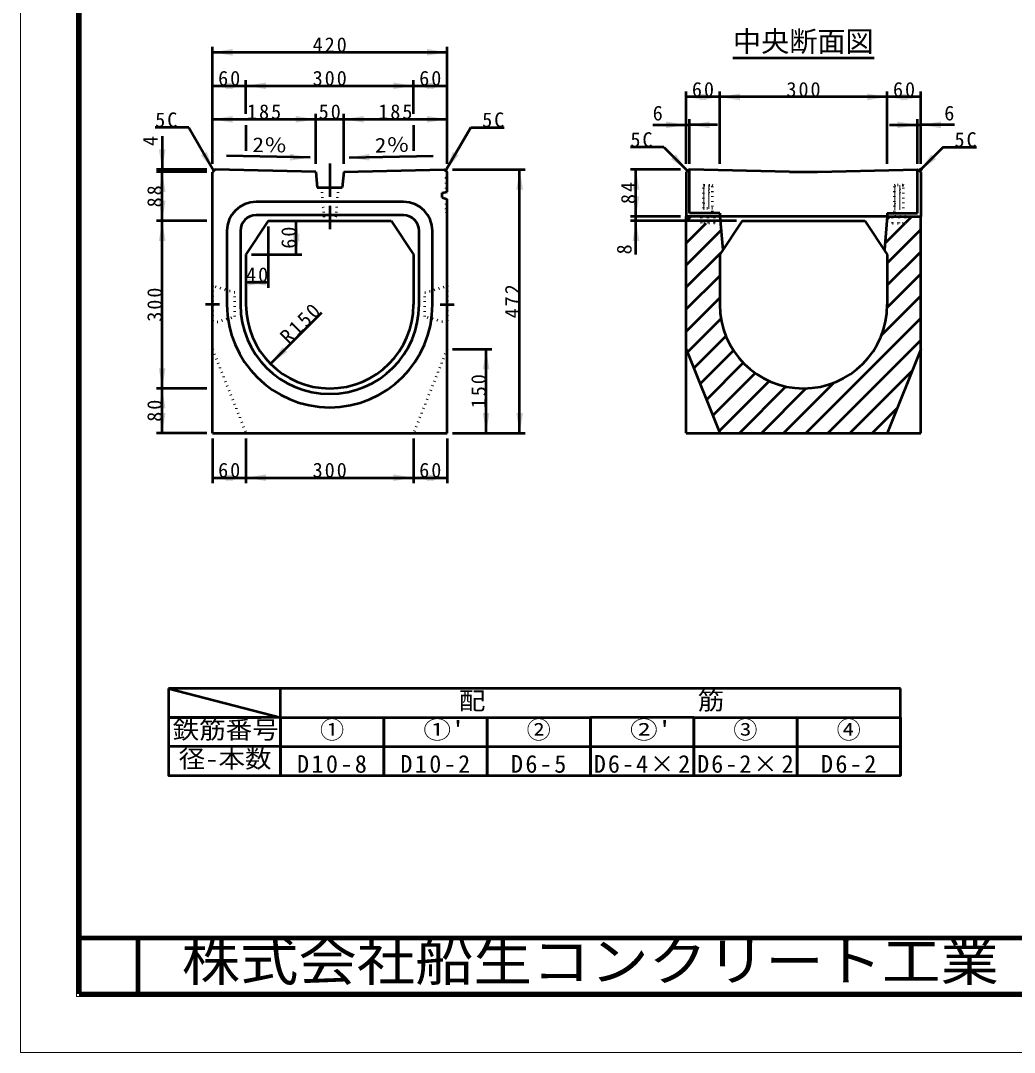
# Model space of a CAD drawing. Units: millimetres, scale not verified. Extents: x -2102 to 2102, y -1485 to 1485.
# Drawn here: x -2102 to -323, y -1485 to 363 of the extents above; entities that cross this region are included whole.
import ezdxf
from ezdxf.enums import TextEntityAlignment as Align

# ---------------------------------------------------------------- set-up
doc = ezdxf.new("R2010")
doc.units = ezdxf.units.MM
doc.header["$LTSCALE"] = 5
doc.header["$PDMODE"] = 32
doc.header["$PDSIZE"] = 2.5
doc.linetypes.add('DOTTED', pattern=[1.75, 0.25, -1.5])
doc.linetypes.add('LONG_DASHED_DOTTED', pattern=[15.25, 12, -1.5, 0.25, -1.5])
doc.layers.add('0-0_V-nasSTD', color=7, linetype='Continuous', lineweight=35)
doc.layers.add('0-1_0', color=7, linetype='Continuous', lineweight=50)
doc.styles.add('ＭＳ ゴシック', font='')
doc.styles.get('ＭＳ ゴシック').set_extended_font_data('MS Gothic')

msp = doc.modelspace()

# ---------------------------------------------------------------- linework, layer by layer
at = {"layer": '0-0_V-nasSTD', "lineweight": 100}
for p, q in [((-1997.5, 1380), (-1997.5, -1380)), ((-1892.5, -1280), (-1892.5, -1380)), ((-1997.5, -1380), (1997.5, -1380))]:
    msp.add_line(p, q, dxfattribs=at)
at = {"layer": '0-0_V-nasSTD', "lineweight": 50}
for p, q in [((-1699.102, 175.981), (-1699.102, 129.981)), ((-1399.102, 175.981), (-1399.102, 129.981)), ((-1837.5, -833), (-1637.5, -885)), ((-1452.5, -833), (-1637.5, -833)), ((-1267.5, -833), (-1452.5, -833)), ((-1082.5, -833), (-1267.5, -833)), ((-897.5, -833), (-1082.5, -833)), ((-712.5, -833), (-897.5, -833)), ((-527.5, -833), (-712.5, -833)), ((-527.5, -885), (-527.5, -833)), ((-1837.5, -885), (-1837.5, -937)), ((-1637.5, -885), (-1452.5, -885)), ((-1452.5, -885), (-1267.5, -885)), ((-1267.5, -885), (-1082.5, -885)), ((-897.5, -885), (-712.5, -885)), ((-712.5, -937), (-712.5, -885)), ((-712.5, -885), (-527.5, -885)), ((-712.5, -989), (-712.5, -937))]:
    msp.add_line(p, q, dxfattribs=at)
at = {"layer": '0-0_V-nasSTD', "linetype": 'DOTTED', "lineweight": 50}
for p, q in [((-878.906, 68.38), (-879.906, 67.38)), ((-879.906, 18.38), (-879.906, 67.38)), ((-879.906, 66.66), (-863.906, 66.101)), ((-879.906, 64.66), (-863.906, 64.101)), ((-879.906, 62.66), (-863.906, 62.101)), ((-879.906, 60.66), (-863.906, 60.101)), ((-879.906, 58.66), (-863.906, 58.101)), ((-879.906, 56.66), (-863.906, 56.101)), ((-878.906, 68.38), (-864.906, 68.38)), ((-864.906, 68.38), (-863.906, 67.38)), ((-863.906, 12.38), (-863.906, 67.38)), ((-536.906, 68.38), (-537.906, 67.38)), ((-537.906, 12.38), (-537.906, 67.38)), ((-537.906, 66.66), (-521.906, 66.101)), ((-537.906, 64.66), (-521.906, 64.101)), ((-537.906, 62.66), (-521.906, 62.101)), ((-537.906, 60.66), (-521.906, 60.101)), ((-537.906, 58.66), (-521.906, 58.101)), ((-537.906, 56.66), (-521.906, 56.101)), ((-522.906, 68.38), (-536.906, 68.38)), ((-522.906, 68.38), (-521.906, 67.38)), ((-521.906, 18.38), (-521.906, 67.38)), ((-879.906, 54.66), (-863.906, 54.101)), ((-879.906, 52.66), (-863.906, 52.101)), ((-879.906, 50.66), (-863.906, 50.101)), ((-879.906, 48.66), (-863.906, 48.101)), ((-879.906, 46.66), (-863.906, 46.101)), ((-879.906, 44.66), (-863.906, 44.101)), ((-879.906, 42.66), (-863.906, 42.101)), ((-879.906, 40.66), (-863.906, 40.101)), ((-879.906, 38.66), (-863.906, 38.101)), ((-537.906, 54.66), (-521.906, 54.101)), ((-537.906, 52.66), (-521.906, 52.101)), ((-537.906, 50.66), (-521.906, 50.101)), ((-537.906, 48.66), (-521.906, 48.101)), ((-537.906, 46.66), (-521.906, 46.101)), ((-537.906, 44.66), (-521.906, 44.101)), ((-537.906, 42.66), (-521.906, 42.101)), ((-537.906, 40.66), (-521.906, 40.101)), ((-537.906, 38.66), (-521.906, 38.101)), ((-879.906, 36.66), (-863.906, 36.101)), ((-879.906, 34.66), (-863.906, 34.101)), ((-879.906, 32.66), (-863.906, 32.101)), ((-879.906, 30.66), (-863.906, 30.101)), ((-879.906, 28.66), (-863.906, 28.101)), ((-879.906, 26.66), (-871.906, 26.38)), ((-863.906, 26.38), (-879.906, 26.38)), ((-537.906, 36.66), (-521.906, 36.101)), ((-537.906, 34.66), (-521.906, 34.101)), ((-537.906, 32.66), (-521.906, 32.101)), ((-537.906, 30.66), (-521.906, 30.101)), ((-537.906, 28.66), (-521.906, 28.101)), ((-537.906, 26.66), (-529.906, 26.38)), ((-537.906, 26.38), (-521.906, 26.38)), ((-860.406, 0.38), (-883.406, 0.38)), ((-879.906, 18.38), (-879.906, 12.38)), ((-871.906, 0.38), (-871.906, 12.38)), ((-863.906, 18.38), (-863.906, 12.38)), ((-860.406, 0.38), (-860.406, 12.38)), ((-541.406, 0.38), (-541.406, 12.38)), ((-541.406, 0.38), (-518.406, 0.38)), ((-537.906, 18.38), (-537.906, 12.38)), ((-529.906, 0.38), (-529.906, 12.38)), ((-521.906, 18.38), (-521.906, 12.38))]:
    msp.add_line(p, q, dxfattribs=at)
at = {"layer": '0-0_V-nasSTD', "lineweight": 18}
for points in [[(-2102.5, -1485), (-2102.5, 1485), (2102.5, 1485), (2102.5, -1485)], [(-2002.5, -1385), (-2002.5, 1385), (2002.5, 1385), (2002.5, -1385)]]:
    msp.add_lwpolyline(points, close=True, dxfattribs=at)
at = {"layer": '0-0_V-nasSTD', "linetype": 'DOTTED', "lineweight": 50}
for points in [[(-883.406, 0.38), (-883.406, 12.38), (-860.406, 12.38)], [(-518.406, 0.38), (-518.406, 12.38), (-541.406, 12.38)]]:
    msp.add_lwpolyline(points, dxfattribs=at)
at = {"layer": '0-0_V-nasSTD', "lineweight": 50}
for points in [[(-1837.5, -833), (-1837.5, -885), (-1672.5, -885)], [(-1637.5, -885), (-1637.5, -833), (-1837.5, -833)], [(-1637.5, -937), (-1637.5, -885), (-1837.5, -885)], [(-1637.5, -885), (-1637.5, -937), (-1452.5, -937), (-1452.5, -885), (-1452.5, -937), (-1267.5, -937), (-1267.5, -885), (-1267.5, -937), (-1082.5, -937), (-1082.5, -885), (-1082.5, -937)], [(-1082.5, -937), (-897.5, -937), (-897.5, -885), (-1082.5, -885)], [(-897.5, -937), (-897.5, -885), (-897.5, -937)], [(-897.5, -937), (-712.5, -937), (-712.5, -885)], [(-712.5, -937), (-712.5, -885), (-712.5, -937)], [(-712.5, -937), (-527.5, -937), (-527.5, -885)], [(-712.5, -989), (-527.5, -989), (-527.5, -937), (-527.5, -885), (-527.5, -937)], [(-1637.5, -937), (-1637.5, -989), (-1452.5, -989), (-1452.5, -937), (-1452.5, -989), (-1267.5, -989), (-1267.5, -937), (-1267.5, -989), (-1082.5, -989), (-1082.5, -937), (-1082.5, -989)], [(-1082.5, -989), (-897.5, -989), (-897.5, -937)], [(-897.5, -989), (-897.5, -937), (-897.5, -989)], [(-897.5, -989), (-712.5, -989), (-712.5, -937)], [(-712.5, -989), (-712.5, -937), (-712.5, -989)], [(-527.5, -989), (-527.5, -937), (-527.5, -989)]]:
    msp.add_lwpolyline(points, dxfattribs=at)
msp.add_lwpolyline([(-1837.5, -937), (-1837.5, -989), (-1637.5, -989), (-1637.5, -937)], close=True, dxfattribs=at)
at = {"layer": '0-0_V-nasSTD'}
for points in [[(-1759.102, 306.38), (-1723.102, 300.38), (-1723.102, 312.38)], [(-1375.102, 300.38), (-1375.102, 312.38), (-1339.102, 306.38)], [(-1759.102, 246.38), (-1723.102, 240.38), (-1723.102, 252.38)], [(-1735.102, 240.38), (-1735.102, 252.38), (-1699.102, 246.38)], [(-1699.102, 246.38), (-1663.102, 240.38), (-1663.102, 252.38)], [(-1435.102, 240.38), (-1435.102, 252.38), (-1399.102, 246.38)], [(-1399.102, 246.38), (-1363.102, 240.38), (-1363.102, 252.38)], [(-1375.102, 240.38), (-1375.102, 252.38), (-1339.102, 246.38)], [(-910.906, 226.38), (-874.906, 220.38), (-874.906, 232.38)], [(-886.906, 220.38), (-886.906, 232.38), (-850.906, 226.38)], [(-850.906, 226.38), (-814.906, 220.38), (-814.906, 232.38)], [(-586.906, 220.38), (-586.906, 232.38), (-550.906, 226.38)], [(-550.906, 226.38), (-514.906, 220.38), (-514.906, 232.38)], [(-526.906, 220.38), (-526.906, 232.38), (-490.906, 226.38)], [(-1759.102, 186.38), (-1723.102, 180.38), (-1723.102, 192.38)], [(-1610.102, 180.38), (-1610.102, 192.38), (-1574.102, 186.38)], [(-1524.102, 186.38), (-1488.102, 180.38), (-1488.102, 192.38)], [(-1375.102, 180.38), (-1375.102, 192.38), (-1339.102, 186.38)], [(-946.906, 170.38), (-946.906, 182.38), (-910.906, 176.38)], [(-904.906, 176.38), (-868.906, 170.38), (-868.906, 182.38)], [(-532.906, 170.38), (-532.906, 182.38), (-496.906, 176.38)], [(-490.906, 176.38), (-454.906, 170.38), (-454.906, 182.38)], [(-1855.102, 132.38), (-1849.102, 96.38), (-1843.102, 132.38)], [(-1779.799, 122.057), (-1769.406, 128.057), (-1756.602, 93.88)], [(-1620.252, 112.479), (-1619.993, 124.476), (-1584.131, 117.7)], [(-1514.074, 117.7), (-1478.212, 124.476), (-1477.953, 112.479)], [(-1341.602, 93.88), (-1328.799, 128.057), (-1318.406, 122.057)], [(-938.104, 115.094), (-929.619, 123.579), (-908.406, 93.88)], [(-493.406, 93.88), (-472.193, 123.579), (-463.707, 115.094)], [(-1215.102, 60.38), (-1209.102, 96.38), (-1203.102, 60.38)], [(-1006.906, 60.38), (-1000.906, 96.38), (-994.906, 60.38)], [(-1855.102, 56.38), (-1849.102, 92.38), (-1843.102, 56.38)], [(-1855.102, 40.38), (-1849.102, 4.38), (-1843.102, 40.38)], [(-1006.906, 48.38), (-1000.906, 12.38), (-994.906, 48.38)], [(-1855.102, -31.62), (-1849.102, 4.38), (-1843.102, -31.62)], [(-1615.102, -31.62), (-1609.102, 4.38), (-1603.102, -31.62)], [(-1006.906, -31.62), (-1000.906, 4.38), (-994.906, -31.62)], [(-1615.102, -19.62), (-1609.102, -55.62), (-1603.102, -19.62)], [(-1699.102, -105.62), (-1663.102, -111.62), (-1663.102, -99.62)], [(-1695.102, -111.62), (-1695.102, -99.62), (-1659.102, -105.62)], [(-1655.168, -251.686), (-1633.955, -221.987), (-1625.47, -230.472)], [(-1275.102, -261.62), (-1269.102, -225.62), (-1263.102, -261.62)], [(-1855.102, -259.62), (-1849.102, -295.62), (-1843.102, -259.62)], [(-1855.102, -331.62), (-1849.102, -295.62), (-1843.102, -331.62)], [(-1855.102, -339.62), (-1849.102, -375.62), (-1843.102, -339.62)], [(-1275.102, -339.62), (-1269.102, -375.62), (-1263.102, -339.62)], [(-1215.102, -339.62), (-1209.102, -375.62), (-1203.102, -339.62)], [(-1759.102, -455.62), (-1723.102, -461.62), (-1723.102, -449.62)], [(-1735.102, -461.62), (-1735.102, -449.62), (-1699.102, -455.62)], [(-1699.102, -455.62), (-1663.102, -461.62), (-1663.102, -449.62)], [(-1435.102, -461.62), (-1435.102, -449.62), (-1399.102, -455.62)], [(-1399.102, -455.62), (-1363.102, -461.62), (-1363.102, -449.62)], [(-1375.102, -461.62), (-1375.102, -449.62), (-1339.102, -455.62)]]:
    msp.add_solid(points, dxfattribs=at)
at = {"layer": '0-1_0'}
for p, q in [((-1759.102, 106.38), (-1759.102, 316.38)), ((-1339.102, 106.38), (-1339.102, 316.38)), ((-1759.102, 306.38), (-1339.102, 306.38)), ((-827.309, 296.38), (-574.503, 296.38)), ((-1699.102, 196.38), (-1699.102, 256.38)), ((-1399.102, 196.38), (-1399.102, 256.38)), ((-910.906, 106.38), (-910.906, 236.38)), ((-850.906, 226.38), (-910.906, 226.38)), ((-850.906, 106.38), (-850.906, 236.38)), ((-550.906, 106.38), (-550.906, 236.38)), ((-490.906, 106.38), (-490.906, 236.38)), ((-1759.102, 186.38), (-1574.102, 186.38)), ((-1574.102, 106.38), (-1574.102, 196.38)), ((-1574.102, 186.38), (-1524.102, 186.38)), ((-1524.102, 106.38), (-1524.102, 196.38)), ((-1524.102, 186.38), (-1339.102, 186.38)), ((-904.906, 106.38), (-904.906, 186.38)), ((-496.906, 106.38), (-496.906, 186.38)), ((-1801.602, 171.823), (-1861.602, 171.823)), ((-1801.602, 171.823), (-1756.602, 93.88)), ((-1296.602, 171.823), (-1341.602, 93.88)), ((-1296.602, 171.823), (-1236.602, 171.823)), ((-970.906, 176.38), (-910.906, 176.38)), ((-910.906, 176.38), (-904.906, 176.38)), ((-854.906, 176.38), (-904.906, 176.38)), ((-546.906, 176.38), (-496.906, 176.38)), ((-496.906, 176.38), (-490.906, 176.38)), ((-430.906, 176.38), (-490.906, 176.38)), ((-1849.102, 156.38), (-1849.102, 96.38)), ((-950.832, 136.307), (-1010.832, 136.307)), ((-950.832, 136.307), (-908.406, 93.88)), ((-450.979, 136.307), (-493.406, 93.88)), ((-450.979, 136.307), (-390.979, 136.307)), ((-1584.131, 117.7), (-1734.096, 120.942)), ((-1514.074, 117.7), (-1364.109, 120.942)), ((-1769.102, 96.38), (-1859.102, 96.38)), ((-1849.102, 92.38), (-1849.102, 96.38)), ((-1329.102, 96.38), (-1199.102, 96.38)), ((-1209.102, -375.62), (-1209.102, 96.38)), ((-920.906, 96.38), (-1010.906, 96.38)), ((-1000.906, 12.38), (-1000.906, 96.38)), ((-905.906, 96.38), (-910.906, 91.38)), ((-905.906, 96.38), (-904.906, 96.38)), ((-904.906, 18.38), (-904.906, 96.38)), ((-725.906, 92.38), (-904.906, 96.38)), ((-675.906, 92.38), (-496.906, 96.38)), ((-496.906, 18.38), (-496.906, 96.38)), ((-496.906, 96.38), (-495.906, 96.38)), ((-495.906, 96.38), (-490.906, 91.38)), ((-1769.102, 92.38), (-1859.102, 92.38)), ((-1849.102, 4.38), (-1849.102, 92.38)), ((-1759.102, -375.62), (-1759.102, 91.38)), ((-1574.102, 92.38), (-1571.602, 64.38)), ((-1524.102, 92.38), (-1526.602, 64.38)), ((-1339.102, 56.395), (-1339.102, 91.38)), ((-910.906, 91.38), (-910.906, 12.38)), ((-725.906, 92.38), (-675.906, 92.38)), ((-490.906, 91.38), (-490.906, 12.38)), ((-1571.602, 64.38), (-1526.602, 64.38)), ((-1348.102, 54.38), (-1339.102, 56.395)), ((-1417.102, 38.38), (-1681.102, 38.38)), ((-1348.102, 46.38), (-1348.102, 54.38)), ((-1348.102, 46.38), (-1339.102, 43.022)), ((-1339.102, -375.62), (-1339.102, 43.022)), ((-1769.102, 4.38), (-1859.102, 4.38)), ((-1659.102, 4.38), (-1699.102, -55.62)), ((-1417.102, 14.38), (-1681.102, 14.38)), ((-1659.102, 4.38), (-1439.102, 4.38)), ((-1609.102, -55.62), (-1609.102, 4.38)), ((-1439.102, 4.38), (-1399.102, -55.62)), ((-920.906, 12.38), (-1010.906, 12.38)), ((-820.906, 4.38), (-1010.906, 4.38)), ((-1000.906, 4.38), (-1000.906, 12.38)), ((-1000.906, -55.62), (-1000.906, 4.38)), ((-910.906, -375.62), (-910.906, 12.38)), ((-910.906, 4.36), (-902.886, 12.38)), ((-910.906, -35.238), (-875.288, 0.38)), ((-850.906, 18.38), (-904.906, 18.38)), ((-850.906, 12.38), (-845.647, -47.731)), ((-550.906, 12.38), (-850.906, 12.38)), ((-810.906, 4.38), (-850.906, -55.62)), ((-810.906, 4.38), (-590.906, 4.38)), ((-590.906, 4.38), (-550.906, -55.62)), ((-550.906, 12.38), (-556.165, -47.731)), ((-555.124, -35.838), (-518.906, 0.38)), ((-551.328, 7.556), (-546.504, 12.38)), ((-550.906, 18.38), (-496.906, 18.38)), ((-518.406, 0.88), (-506.906, 12.38)), ((-490.906, -375.62), (-490.906, 12.38)), ((-1733.102, -13.62), (-1733.102, -145.62)), ((-1709.102, -13.62), (-1709.102, -145.62)), ((-1659.102, -5.62), (-1659.102, -115.62)), ((-1389.102, -145.62), (-1389.102, -13.62)), ((-1365.102, -145.62), (-1365.102, -13.62)), ((-910.906, -74.836), (-848.716, -12.646)), ((-550.906, -71.218), (-490.906, -11.218)), ((-910.906, -114.434), (-848.534, -52.062)), ((-550.906, -110.816), (-490.906, -50.816)), ((-1699.102, -55.62), (-1699.102, -145.62)), ((-1689.102, -55.62), (-1599.102, -55.62)), ((-1399.102, -55.62), (-1399.102, -145.62)), ((-850.906, -55.62), (-850.906, -145.62)), ((-550.906, -55.62), (-550.906, -145.62)), ((-550.985, -150.493), (-490.906, -90.413)), ((-1699.102, -105.62), (-1659.102, -105.62)), ((-910.906, -154.032), (-850.906, -94.032)), ((-910.906, -193.63), (-850.906, -133.63)), ((-561.249, -200.354), (-490.906, -130.011)), ((-1655.168, -251.686), (-1563.245, -159.762)), ((-908.732, -231.054), (-848.733, -171.055)), ((-696.916, -375.62), (-490.906, -169.609)), ((-897.418, -259.338), (-839.957, -201.877)), ((-657.318, -375.62), (-490.906, -209.207)), ((-1329.102, -225.62), (-1259.102, -225.62)), ((-1269.102, -375.62), (-1269.102, -225.62)), ((-910.906, -225.62), (-850.906, -375.62)), ((-886.105, -287.622), (-826.347, -227.865)), ((-490.906, -225.62), (-550.906, -375.62)), ((-874.791, -315.907), (-808.755, -249.871)), ((-863.477, -344.191), (-787.433, -268.147)), ((-617.72, -375.62), (-506.363, -264.263)), ((-1769.102, -295.62), (-1859.102, -295.62)), ((-852.163, -372.475), (-762.209, -282.521)), ((-815.71, -375.62), (-732.372, -292.282)), ((-776.112, -375.62), (-696.033, -295.54)), ((-736.514, -375.62), (-646.171, -285.277)), ((-578.122, -375.62), (-532.762, -330.259)), ((-1769.102, -375.62), (-1859.102, -375.62)), ((-1759.102, -375.62), (-1339.102, -375.62)), ((-1759.102, -385.62), (-1759.102, -465.62)), ((-1699.102, -385.62), (-1699.102, -465.62)), ((-1399.102, -385.62), (-1399.102, -465.62)), ((-1339.102, -385.62), (-1339.102, -465.62)), ((-1329.102, -375.62), (-1199.102, -375.62)), ((-910.906, -375.62), (-490.906, -375.62))]:
    msp.add_line(p, q, dxfattribs=at)
at = {"layer": '0-1_0', "linetype": 'LONG_DASHED_DOTTED'}
for p, q in [((-1549.102, 107.38), (-1549.102, -10.62)), ((-1746.602, -145.62), (-1771.602, -145.62)), ((-1351.602, -145.62), (-1326.602, -145.62))]:
    msp.add_line(p, q, dxfattribs=at)
at = {"layer": '0-1_0', "linetype": 'DOTTED'}
for p, q in [((-1341.402, 81.38), (-1339.102, 83.68)), ((-1341.402, 81.38), (-1341.402, 55.88)), ((-1564.102, 64.38), (-1559.102, 4.38)), ((-1534.102, 64.38), (-1539.102, 4.38)), ((-1759.102, -225.62), (-1699.102, -375.62)), ((-1339.102, -225.62), (-1399.102, -375.62))]:
    msp.add_line(p, q, dxfattribs=at)
at = {"layer": '0-1_0', "lineweight": 100}
msp.add_line((-1997.5, -1280), (1997.5, -1280), dxfattribs=at)
at = {"layer": '0-1_0'}
for points in [[(-1759.102, 246.38), (-1699.102, 246.38), (-1399.102, 246.38), (-1339.102, 246.38)], [(-490.906, 226.38), (-550.906, 226.38), (-850.906, 226.38)], [(-1574.102, 92.38), (-1754.102, 96.38), (-1759.102, 91.38)], [(-1524.102, 92.38), (-1344.102, 96.38), (-1339.102, 91.38)], [(-1849.102, -375.62), (-1849.102, -295.62), (-1849.102, 4.38)], [(-850.906, 18.38), (-850.906, 12.38), (-910.906, 12.38)], [(-550.906, 18.38), (-550.906, 12.38), (-490.906, 12.38)], [(-1759.102, -455.62), (-1699.102, -455.62), (-1399.102, -455.62), (-1339.102, -455.62)]]:
    msp.add_lwpolyline(points, dxfattribs=at)
at = {"layer": '0-1_0', "linetype": 'DOTTED'}
msp.add_lwpolyline([(-1341.402, 43.88), (-1341.402, 21.38), (-1339.102, 19.08)], dxfattribs=at)
for points in [[(-1719.102, -124.12), (-1759.102, -112.12), (-1759.102, -179.12), (-1719.102, -167.12)], [(-1379.102, -124.12), (-1339.102, -112.12), (-1339.102, -179.12), (-1379.102, -167.12)]]:
    msp.add_lwpolyline(points, close=True, dxfattribs=at)
at = {"layer": '0-1_0'}
for centre, radius, start, end in [((-1681.102, -13.62), 52, 90, 180), ((-1417.102, -13.62), 52, 0, 90), ((-1681.102, -13.62), 28, 90, 180), ((-1417.102, -13.62), 28, 0, 90), ((-1549.102, -145.62), 184, 180, 270), ((-1549.102, -145.62), 160, 180, 270), ((-1549.102, -145.62), 150, 180, 270), ((-1549.102, -145.62), 150, 270, 0), ((-1549.102, -145.62), 184, 270, 0), ((-1549.102, -145.62), 160, 270, 0), ((-700.906, -145.62), 150, 180, 270), ((-700.906, -145.62), 150, 270, 0)]:
    msp.add_arc(centre, radius, start, end, dxfattribs=at)
msp.add_point((-490.906, 96.38), dxfattribs=at)

# ---------------------------------------------------------------- texts
at = {"layer": '0-0_V-nasSTD', "style": 'ＭＳ ゴシック'}
for s, height, p in [('中央断面図', 36.95, (-827.309, 296.38)), ('6', 26.39, (-970.906, 176.38)), ('6', 26.39, (-448.906, 176.38)), ('①', 31.67, (-1566.6, -932.6)), ('②', 31.67, (-1196.6, -932.6)), ('③', 31.67, (-826.6, -932.6)), ('④', 31.67, (-641.6, -932.6))]:
    msp.add_text(s, height=height, dxfattribs=at).set_placement(p, align=Align.BOTTOM_LEFT)
for s, p in [('4', (-1849.102, 138.38)), ('8', (-1000.906, -55.62))]:
    msp.add_text(s, height=26.39, rotation=90, dxfattribs=at).set_placement(p, align=Align.BOTTOM_LEFT)
at = {"layer": '0-0_V-nasSTD', "style": 'ＭＳ ゴシック', "width": 1.15}
for rotation, p in [(358.761, (-1687.907, 119.943)), (1.239, (-1467.885, 118.698))]:
    msp.add_text('2％', height=26.39, rotation=rotation, dxfattribs=at).set_placement(p, align=Align.BOTTOM_LEFT)
at = {"layer": '0-0_V-nasSTD', "style": 'ＭＳ ゴシック'}
for s, height, width, p in [('配\u3000\u3000\u3000\u3000\u3000\u3000\u3000\u3000筋', 31.67, 1.1, (-1317.943, -880.6)), ('鉄筋番号', 31.67, 1.1, (-1830.38, -932.6)), ("①'", 31.67, 1.15, (-1381.6, -932.6)), ("②'", 31.67, 1.15, (-1011.6, -932.6)), ('径-本数', 31.67, 1.1, (-1819.58, -984.6)), ('株式会社船生コンクリート工業', 69.65, 1.1, (-1814.221, -1377.45))]:
    msp.add_text(s, height=height, dxfattribs=dict(at, width=width)).set_placement(p, align=Align.BOTTOM_LEFT)
at = {"layer": '0-0_V-nasSTD', "attachment_point": 7, "style": 'ＭＳ ゴシック'}
for s, insert, char_height in [('\\T1.2;420', (-1579.702, 306.38), 26.39), ('\\T1.2;60', (-1748.902, 246.38), 26.39), ('\\T1.2;300', (-1579.702, 246.38), 26.39), ('\\T1.2;60', (-1388.902, 246.38), 26.39), ('\\T1.2;60', (-900.706, 226.38), 26.39), ('\\T1.2;300', (-731.506, 226.38), 26.39), ('\\T1.2;60', (-540.706, 226.38), 26.39), ('\\T1.2;185', (-1697.202, 186.38), 26.39), ('\\T1.2;50', (-1568.902, 186.38), 26.39), ('\\T1.2;185', (-1462.202, 186.38), 26.39), ('\\T1.2;5C', (-1861.602, 171.823), 26.39), ('\\T1.2;5C', (-1276.202, 171.823), 26.39), ('\\T1.2;5C', (-1010.832, 136.307), 26.39), ('\\T1.2;5C', (-430.579, 136.307), 26.39), ('\\T1.2;40', (-1698.902, -105.62), 26.39), ('\\T1.2;60', (-1748.902, -455.62), 26.39), ('\\T1.2;300', (-1579.702, -455.62), 26.39), ('\\T1.2;60', (-1388.902, -455.62), 26.39), ('\\T1.2;D10-8', (-1607.64, -984.6), 31.67), ('\\T1.2;D10-2', (-1422.64, -984.6), 31.67), ('\\T1.2;D6-5', (-1224.68, -984.6), 31.67), ('\\T1.17;D6-4×2', (-1076.4, -984.6), 31.67), ('\\T1.17;D6-2×2', (-891.4, -984.6), 31.67), ('\\T1.2;D6-2', (-669.68, -984.6), 31.67)]:
    msp.add_mtext(s, dxfattribs=dict(at, insert=insert, char_height=char_height))
at = {"layer": '0-0_V-nasSTD', "char_height": 26.39, "attachment_point": 7, "style": 'ＭＳ ゴシック'}
for s, insert, rotation in [('\\T1.2;88', (-1849.102, 28.58), 90), ('\\T1.2;84', (-1000.906, 34.58), 90), ('\\T1.2;60', (-1609.102, -45.42), 90), ('\\T1.2;300', (-1849.102, -176.22), 90), ('\\T1.2;472', (-1209.102, -170.22), 90), ('\\T1.2;R150', (-1621.793, -218.31), 45), ('\\T1.2;150', (-1269.102, -331.22), 90), ('\\T1.2;80', (-1849.102, -355.42), 90)]:
    msp.add_mtext(s, dxfattribs=dict(at, insert=insert, rotation=rotation))

doc.saveas('drawing.dxf')
